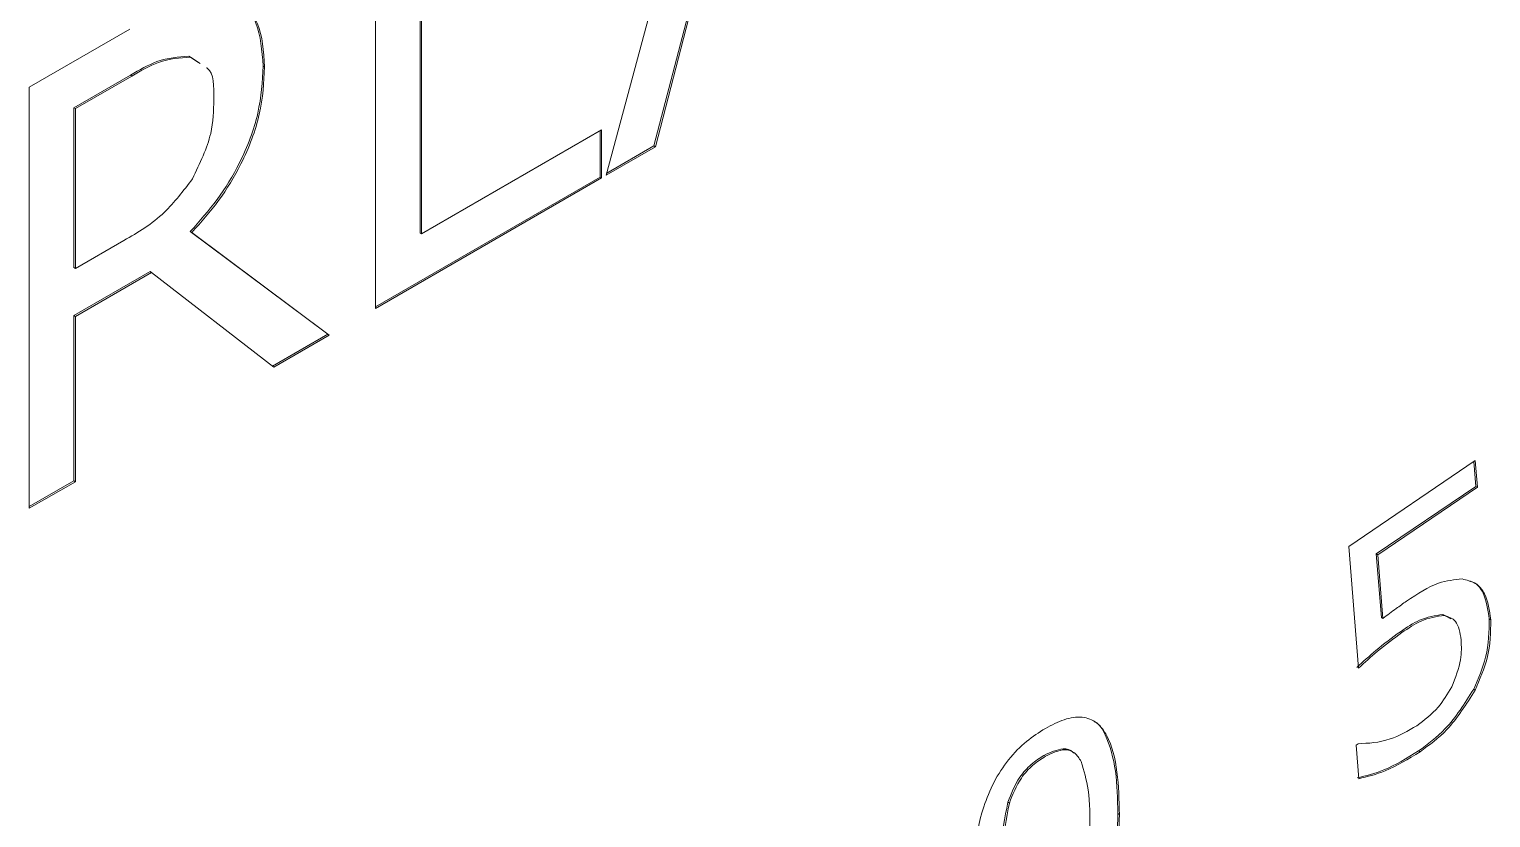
# Model space of a CAD drawing. Header units: inches. Extents: x 0.1 to 10.9, y 0 to 8.5.
# Drawn here: x 9.4649 to 9.737, y 7.0551 to 7.2019 of the extents above; entities that cross this region are included whole.
import ezdxf

# ---------------------------------------------------------------- set-up
doc = ezdxf.new("R2010")
doc.units = ezdxf.units.IN
doc.header["$MEASUREMENT"] = 0

msp = doc.modelspace()

# ---------------------------------------------------------------- linework, layer by layer
at = {"color": 7, "linetype": 'Continuous', "lineweight": 0}
for p, q in [((9.57231, 7.17469), (9.59719, 7.26744)), ((9.53766, 7.23307), (9.53766, 7.16394)), ((9.53794, 7.23323), (9.53794, 7.16378)), ((9.52935, 7.14989), (9.52935, 7.22827)), ((9.58789, 7.20583), (9.58119, 7.18014)), ((9.58817, 7.20567), (9.58147, 7.17997)), ((9.46491, 7.19107), (9.48363, 7.20188)), ((9.49643, 7.19566), (9.49462, 7.19686)), ((9.49462, 7.19686), (9.4949, 7.1967)), ((9.49672, 7.1955), (9.4949, 7.1967)), ((9.50845, 7.19503), (9.50873, 7.19486)), ((9.48373, 7.19333), (9.47322, 7.18726)), ((9.48401, 7.19317), (9.4735, 7.1871)), ((9.48373, 7.19333), (9.48401, 7.19317)), ((9.46491, 7.11268), (9.46491, 7.19107)), ((9.47322, 7.18726), (9.47322, 7.1575)), ((9.47322, 7.18726), (9.4735, 7.1871)), ((9.4735, 7.1871), (9.4735, 7.15733)), ((9.53794, 7.16378), (9.57145, 7.18312)), ((9.57117, 7.18296), (9.57117, 7.17436)), ((9.57145, 7.18312), (9.57145, 7.17419)), ((9.58147, 7.17997), (9.57231, 7.17469)), ((9.58119, 7.18014), (9.57242, 7.17507)), ((9.58119, 7.18014), (9.58147, 7.17997)), ((9.57117, 7.17436), (9.52935, 7.15021)), ((9.57145, 7.17419), (9.52935, 7.14989)), ((9.57117, 7.17436), (9.57145, 7.17419)), ((9.4735, 7.15733), (9.48253, 7.16255)), ((9.49489, 7.16421), (9.52048, 7.14509)), ((9.49489, 7.16421), (9.49517, 7.16404)), ((9.49517, 7.16404), (9.52076, 7.14493)), ((9.53766, 7.16394), (9.53794, 7.16378)), ((9.47322, 7.1575), (9.4735, 7.15733)), ((9.48739, 7.15675), (9.47322, 7.14857)), ((9.48768, 7.15659), (9.4735, 7.1484)), ((9.48739, 7.15675), (9.48768, 7.15659)), ((9.51042, 7.13896), (9.48768, 7.15659)), ((9.47322, 7.14857), (9.47322, 7.11781)), ((9.47322, 7.14857), (9.4735, 7.1484)), ((9.4735, 7.1484), (9.4735, 7.11764)), ((9.52048, 7.14509), (9.51018, 7.13914)), ((9.52076, 7.14493), (9.51042, 7.13896)), ((9.52048, 7.14509), (9.52076, 7.14493)), ((9.71057, 7.1056), (9.73413, 7.12157)), ((9.73387, 7.1214), (9.73424, 7.11675)), ((9.73413, 7.12157), (9.73452, 7.11659)), ((9.47322, 7.11781), (9.46491, 7.11301)), ((9.4735, 7.11764), (9.46491, 7.11268)), ((9.47322, 7.11781), (9.4735, 7.11764)), ((9.73424, 7.11675), (9.71569, 7.10418)), ((9.73452, 7.11659), (9.71598, 7.10401)), ((9.73424, 7.11675), (9.73452, 7.11659)), ((9.71236, 7.0829), (9.71057, 7.1056)), ((9.71569, 7.10418), (9.71663, 7.09232)), ((9.71569, 7.10418), (9.71598, 7.10401)), ((9.71598, 7.10401), (9.71692, 7.09216)), ((9.71663, 7.09232), (9.71692, 7.09216)), ((9.72957, 7.09209), (9.72807, 7.09291)), ((9.72807, 7.09291), (9.72835, 7.09274)), ((9.73672, 7.09211), (9.737, 7.09194)), ((9.72017, 7.08971), (9.72046, 7.08955)), ((9.73382, 7.07899), (9.7341, 7.07882)), ((9.6538, 7.06666), (9.65408, 7.0665)), ((9.71192, 7.0686), (9.71229, 7.06885)), ((9.71241, 7.06233), (9.71192, 7.0686)), ((9.72356, 7.06751), (9.72384, 7.06735)), ((9.64709, 7.05795), (9.64738, 7.05779)), ((9.66758, 7.05583), (9.66786, 7.05567))]:
    msp.add_line(p, q, dxfattribs=at)
for points, knots in [([(9.50101, 7.20766), (9.50232, 7.20727), (9.50495, 7.20649), (9.50824, 7.20253), (9.50854, 7.19777), (9.50873, 7.19486)], [0, 0, 0, 0, 0.280487, 0.560743, 1, 1, 1, 1]), ([(9.5041, 7.20645), (9.50422, 7.2064), (9.50561, 7.20586), (9.50788, 7.20256), (9.50823, 7.19788), (9.50845, 7.19503)], [0, 0, 0, 0, 0.037209, 0.412223, 1, 1, 1, 1]), ([(9.49462, 7.19686), (9.49267, 7.19672), (9.48919, 7.19648), (9.4854, 7.1943), (9.48373, 7.19333)], [0, 0, 0, 0, 0.558014, 1, 1, 1, 1]), ([(9.4949, 7.1967), (9.49296, 7.19656), (9.48948, 7.19631), (9.48569, 7.19413), (9.48401, 7.19317)], [0, 0, 0, 0, 0.558014, 1, 1, 1, 1]), ([(9.50845, 7.19503), (9.50829, 7.19215), (9.50797, 7.18639), (9.50462, 7.17751), (9.50003, 7.16997), (9.4966, 7.16613), (9.49489, 7.16421)], [0, 0, 0, 0, 0.280077, 0.559397, 0.779604, 1, 1, 1, 1]), ([(9.50873, 7.19486), (9.50857, 7.19198), (9.50826, 7.18623), (9.5049, 7.17735), (9.50031, 7.1698), (9.49688, 7.16596), (9.49517, 7.16404)], [0, 0, 0, 0, 0.280077, 0.559397, 0.779604, 1, 1, 1, 1]), ([(9.49928, 7.18879), (9.4993, 7.19126), (9.49932, 7.1938), (9.49793, 7.19469), (9.49789, 7.19472)], [0, 0, 0, 0, 0.968118, 1, 1, 1, 1]), ([(9.4953, 7.17404), (9.49668, 7.1769), (9.49914, 7.18203), (9.49923, 7.18671), (9.49928, 7.18879)], [0, 0, 0, 0, 0.557685, 1, 1, 1, 1]), ([(9.48253, 7.16255), (9.48513, 7.16405), (9.48975, 7.16672), (9.49361, 7.17181), (9.4953, 7.17404)], [0, 0, 0, 0, 0.561872, 1, 1, 1, 1]), ([(9.72133, 7.09539), (9.72334, 7.09672), (9.72692, 7.09908), (9.73022, 7.09938), (9.73167, 7.09952)], [0, 0, 0, 0, 0.560771, 1, 1, 1, 1]), ([(9.73167, 7.09952), (9.73253, 7.09933), (9.73425, 7.09896), (9.73635, 7.09651), (9.73675, 7.09367), (9.737, 7.09194)], [0, 0, 0, 0, 0.280161, 0.560289, 1, 1, 1, 1]), ([(9.73305, 7.09913), (9.73332, 7.09906), (9.73442, 7.09876), (9.73603, 7.09661), (9.73646, 7.09381), (9.73672, 7.09211)], [0, 0, 0, 0, 0.110444, 0.456618, 1, 1, 1, 1]), ([(9.71692, 7.09216), (9.71774, 7.09279), (9.7192, 7.09391), (9.72068, 7.09494), (9.72133, 7.09539)], [0, 0, 0, 0, 0.559997, 1, 1, 1, 1]), ([(9.72807, 7.09291), (9.72664, 7.0927), (9.72408, 7.09232), (9.72137, 7.09051), (9.72017, 7.08971)], [0, 0, 0, 0, 0.557774, 1, 1, 1, 1]), ([(9.72835, 7.09274), (9.72692, 7.09253), (9.72437, 7.09216), (9.72165, 7.09035), (9.72046, 7.08955)], [0, 0, 0, 0, 0.557774, 1, 1, 1, 1]), ([(9.73149, 7.08816), (9.73128, 7.0895), (9.73091, 7.09189), (9.72913, 7.09248), (9.72835, 7.09274)], [0, 0, 0, 0, 0.560308, 1, 1, 1, 1]), ([(9.73672, 7.09211), (9.7367, 7.08977), (9.73665, 7.08559), (9.73468, 7.081), (9.73382, 7.07899)], [0, 0, 0, 0, 0.559795, 1, 1, 1, 1]), ([(9.737, 7.09194), (9.73698, 7.0896), (9.73693, 7.08542), (9.73496, 7.08084), (9.7341, 7.07882)], [0, 0, 0, 0, 0.559795, 1, 1, 1, 1]), ([(9.72017, 7.08971), (9.71864, 7.08859), (9.7159, 7.08657), (9.71325, 7.08413), (9.71208, 7.08306)], [0, 0, 0, 0, 0.55982, 1, 1, 1, 1]), ([(9.72046, 7.08955), (9.71892, 7.08842), (9.71618, 7.0864), (9.71353, 7.08397), (9.71236, 7.0829)], [0, 0, 0, 0, 0.55982, 1, 1, 1, 1]), ([(9.72974, 7.07942), (9.73042, 7.08115), (9.73165, 7.08426), (9.73154, 7.08697), (9.73149, 7.08816)], [0, 0, 0, 0, 0.557982, 1, 1, 1, 1]), ([(9.72326, 7.0722), (9.72464, 7.07324), (9.72712, 7.0751), (9.72894, 7.0781), (9.72974, 7.07942)], [0, 0, 0, 0, 0.560546, 1, 1, 1, 1]), ([(9.73382, 7.07899), (9.73215, 7.07635), (9.72917, 7.07162), (9.72528, 7.06877), (9.72356, 7.06751)], [0, 0, 0, 0, 0.558277, 1, 1, 1, 1]), ([(9.7341, 7.07882), (9.73243, 7.07619), (9.72946, 7.07146), (9.72556, 7.06861), (9.72384, 7.06735)], [0, 0, 0, 0, 0.558277, 1, 1, 1, 1]), ([(9.65408, 7.0717), (9.65526, 7.07232), (9.65763, 7.07355), (9.66101, 7.07403), (9.66378, 7.07295), (9.66622, 7.06963), (9.66766, 7.06373), (9.6678, 7.05836), (9.66786, 7.05567)], [0, 0, 0, 0, 0.125099, 0.249988, 0.374791, 0.499798, 0.74959, 1, 1, 1, 1]), ([(9.66317, 7.07295), (9.66322, 7.07293), (9.66419, 7.07257), (9.66582, 7.06959), (9.66741, 7.06396), (9.66753, 7.05854), (9.66758, 7.05583)], [0, 0, 0, 0, 0.012436, 0.209895, 0.604459, 1, 1, 1, 1]), ([(9.71229, 7.06885), (9.71424, 7.06893), (9.71774, 7.06908), (9.72157, 7.07125), (9.72326, 7.0722)], [0, 0, 0, 0, 0.560065, 1, 1, 1, 1]), ([(9.6403, 7.0397), (9.64037, 7.04247), (9.6405, 7.04801), (9.6419, 7.05558), (9.64437, 7.06173), (9.64714, 7.06601), (9.65052, 7.06944), (9.65289, 7.07095), (9.65408, 7.0717)], [0, 0, 0, 0, 0.250435, 0.500237, 0.625233, 0.750039, 0.874898, 1, 1, 1, 1]), ([(9.6538, 7.06666), (9.65301, 7.06616), (9.65144, 7.06515), (9.64878, 7.06223), (9.64773, 7.05957), (9.64709, 7.05795)], [0, 0, 0, 0, 0.281165, 0.561581, 1, 1, 1, 1]), ([(9.65408, 7.0665), (9.65329, 7.06599), (9.65172, 7.06499), (9.64906, 7.06207), (9.64802, 7.05941), (9.64738, 7.05779)], [0, 0, 0, 0, 0.281165, 0.561581, 1, 1, 1, 1]), ([(9.65935, 7.06712), (9.6593, 7.06717), (9.65886, 7.06777), (9.65702, 7.06816), (9.65502, 7.06723), (9.6538, 7.06666)], [0, 0, 0, 0, 0.040456, 0.414411, 1, 1, 1, 1]), ([(9.66074, 7.06555), (9.66037, 7.06614), (9.65963, 7.06731), (9.65736, 7.06807), (9.65532, 7.06709), (9.65408, 7.0665)], [0, 0, 0, 0, 0.280849, 0.561118, 1, 1, 1, 1]), ([(9.72356, 7.06751), (9.72138, 7.06618), (9.7175, 7.06379), (9.71377, 7.06289), (9.71213, 7.06249)], [0, 0, 0, 0, 0.559894, 1, 1, 1, 1]), ([(9.72384, 7.06735), (9.72166, 7.06601), (9.71778, 7.06363), (9.71405, 7.06272), (9.71241, 7.06233)], [0, 0, 0, 0, 0.559894, 1, 1, 1, 1]), ([(9.66235, 7.05249), (9.66237, 7.05517), (9.6624, 7.05995), (9.66125, 7.06384), (9.66074, 7.06555)], [0, 0, 0, 0, 0.560899, 1, 1, 1, 1]), ([(9.64709, 7.05795), (9.64653, 7.05505), (9.64552, 7.04987), (9.64553, 7.04514), (9.64553, 7.04305)], [0, 0, 0, 0, 0.558838, 1, 1, 1, 1]), ([(9.64738, 7.05779), (9.64681, 7.05489), (9.64581, 7.04971), (9.64581, 7.04497), (9.64581, 7.04288)], [0, 0, 0, 0, 0.558838, 1, 1, 1, 1]), ([(9.66758, 7.05583), (9.66751, 7.05306), (9.66738, 7.04752), (9.666, 7.03994), (9.66351, 7.03381), (9.65982, 7.02803), (9.6562, 7.0255), (9.6538, 7.02383)], [0, 0, 0, 0, 0.250986, 0.501338, 0.626584, 0.751623, 1, 1, 1, 1]), ([(9.66786, 7.05567), (9.6678, 7.0529), (9.66766, 7.04736), (9.66629, 7.03978), (9.6638, 7.03365), (9.66011, 7.02786), (9.65649, 7.02534), (9.65408, 7.02366)], [0, 0, 0, 0, 0.250986, 0.501338, 0.626584, 0.751623, 1, 1, 1, 1])]:
    msp.add_open_spline(points, degree=3, knots=knots, dxfattribs=at)

doc.saveas('drawing.dxf')
